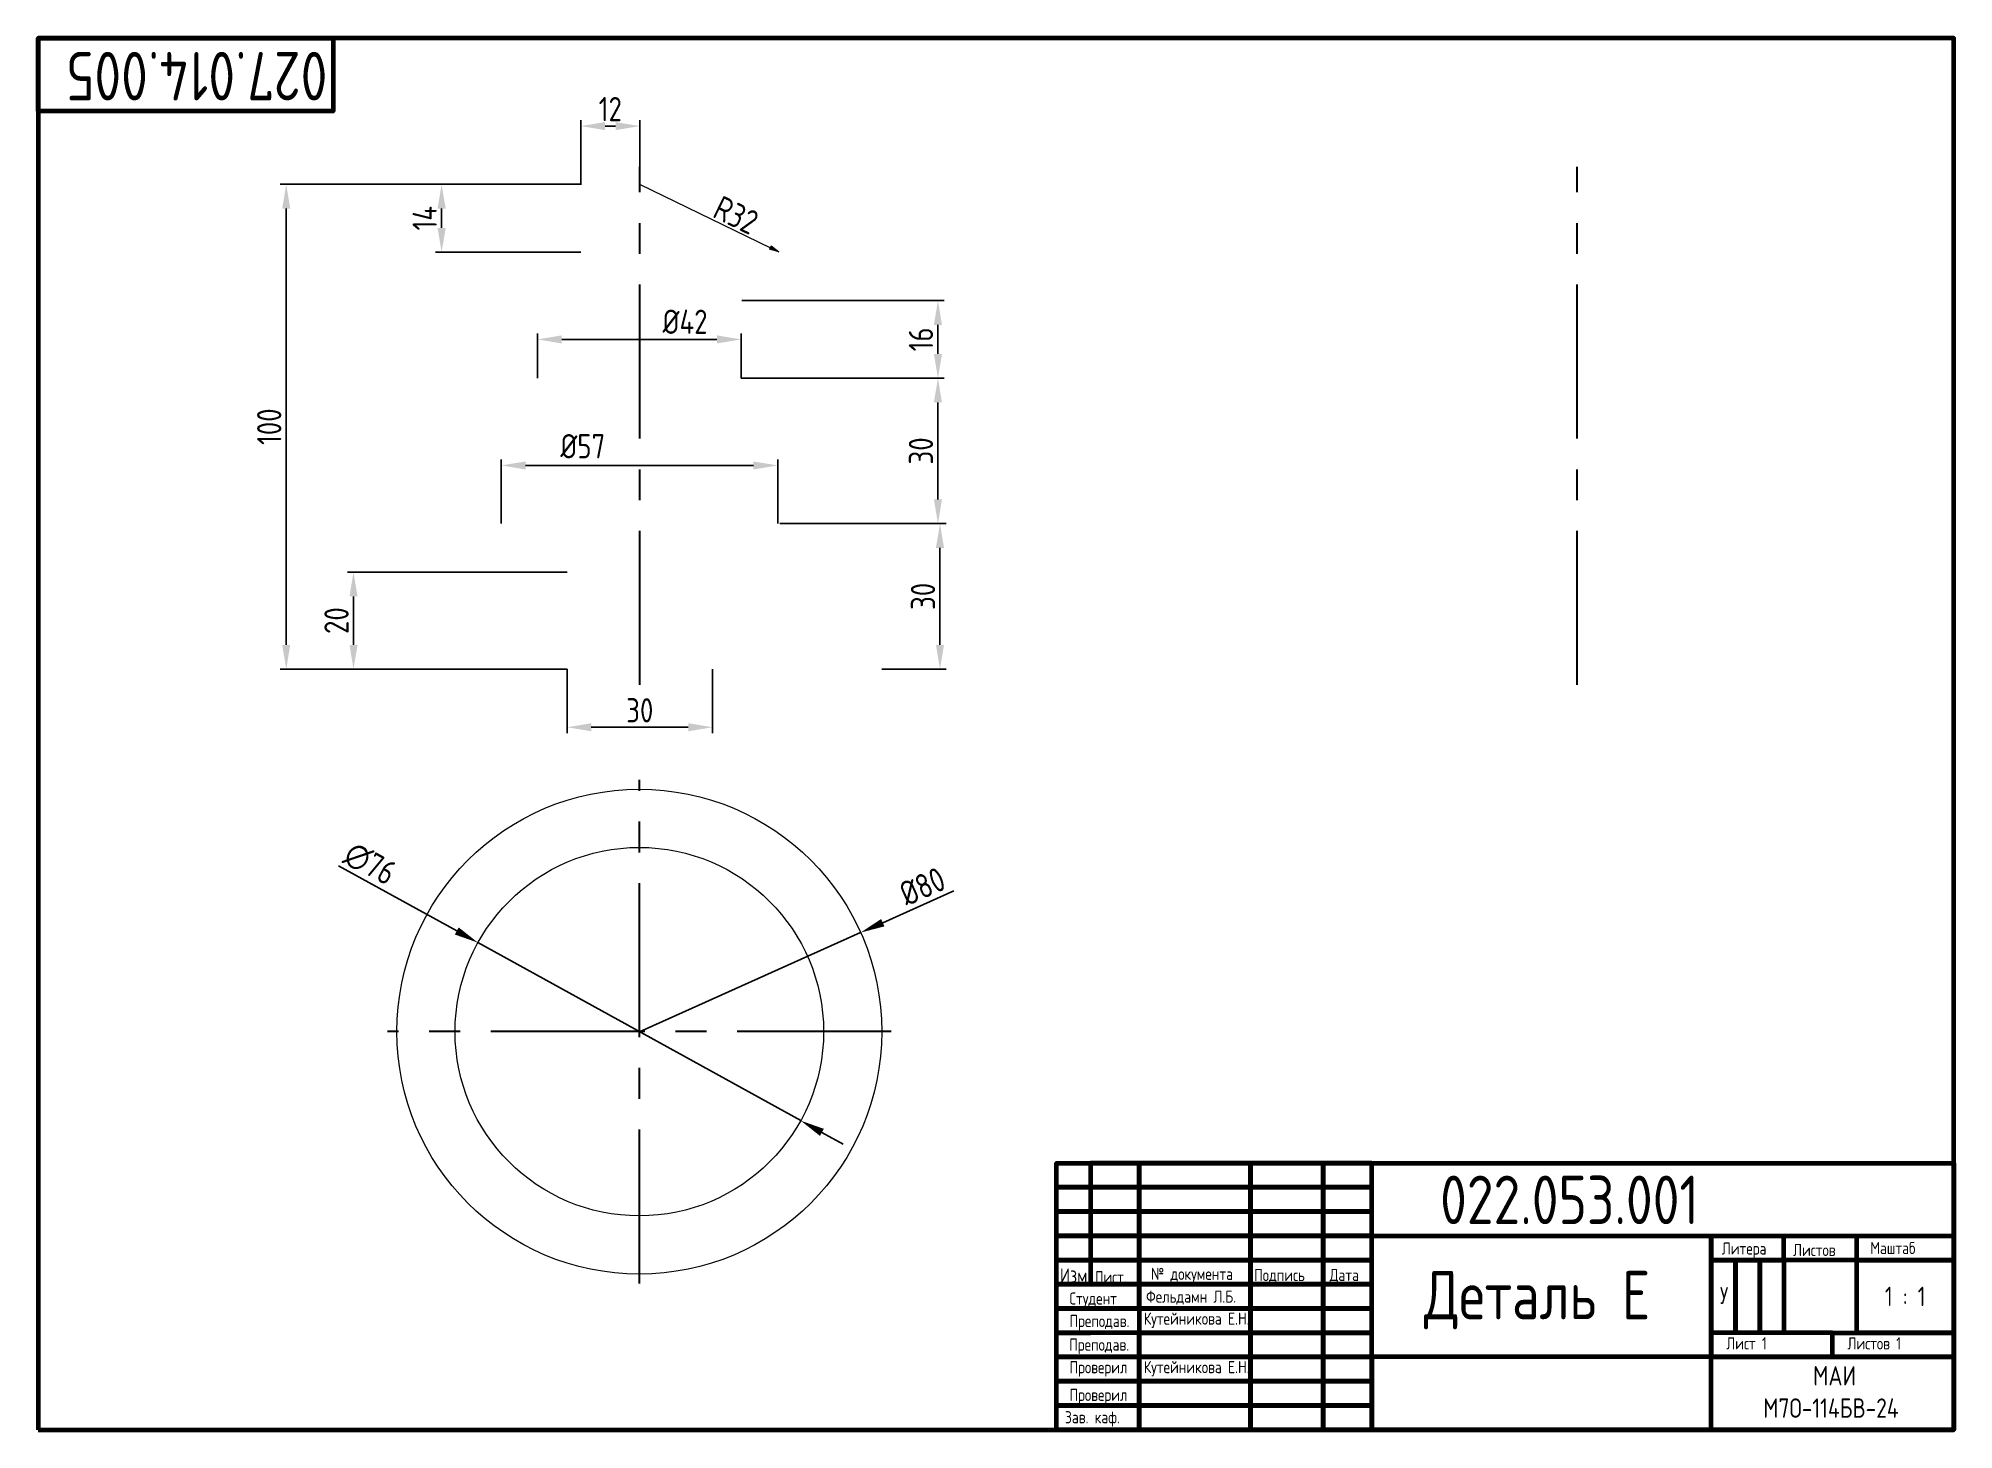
# Paper-space layout 'Деталь Е' of a CAD drawing. Header units: millimetres. Extents: x 12 to 408, y -15 to 272.
import ezdxf

# ---------------------------------------------------------------- set-up
doc = ezdxf.new("R2010")
doc.units = ezdxf.units.MM
doc.linetypes.add('CENTER', pattern=[50.8, 31.75, -6.35, 6.35, -6.35])
for name, color, linetype, lineweight in [('AM_5', 3, 'Continuous', 25), ('Оси', 1, 'CENTER', 30), ('Основной', 5, 'Continuous', 70), ('Текст', 3, 'Continuous', 20), ('Тонкая', 250, 'Continuous', 20)]:
    doc.layers.add(name, color=color, linetype=linetype, lineweight=lineweight)
doc.styles.get("Standard").update_dxf_attribs({"font": 'arial.ttf'})
doc.styles.add('ГОСТ', font='GOST_A.TTF')
doc.dimstyles.new('Apx$0', dxfattribs={"dimtxt": 5, "dimasz": 5, "dimexe": 1.25, "dimexo": 0, "dimgap": 1, "dimtad": 1, "dimdsep": 46, "dimtxsty": 'ГОСТ', "dimcen": 5, "dimclrd": 256, "dimclre": 256, "dimclrt": 256, "dimadec": 0, "dimazin": 2, "dimtp": 0.1, "dimtm": 0.1, "dimtfac": 0.71, "dimtmove": 1, "dimatfit": 3, "dimldrblk": 'NONE', "dimfxl": 1, "dimlwd": -1, "dimlwe": -1, "dimarcsym": 0})
doc.dimstyles.new('Apx$3', dxfattribs={"dimtxt": 5, "dimasz": 5, "dimexe": 1.25, "dimexo": 0, "dimgap": 1, "dimtad": 1, "dimdsep": 46, "dimtxsty": 'ГОСТ', "dimcen": 5, "dimclrd": 256, "dimclre": 256, "dimclrt": 256, "dimadec": 0, "dimazin": 2, "dimtp": 0.1, "dimtm": 0.1, "dimtfac": 0.71, "dimtmove": 1, "dimatfit": 3, "dimldrblk": 'NONE', "dimfxl": 1, "dimlwd": -1, "dimlwe": -1, "dimarcsym": 0})
doc.dimstyles.new('Apx$4', dxfattribs={"dimtxt": 5, "dimasz": 5, "dimexe": 1.25, "dimexo": 0, "dimgap": 1, "dimtad": 1, "dimdsep": 46, "dimtxsty": 'ГОСТ', "dimcen": 5, "dimclrd": 256, "dimclre": 256, "dimclrt": 256, "dimadec": 0, "dimazin": 2, "dimtp": 0.1, "dimtm": 0.1, "dimtfac": 0.71, "dimtmove": 1, "dimatfit": 3, "dimldrblk": 'NONE', "dimfxl": 1, "dimlwd": -1, "dimlwe": -1, "dimarcsym": 0})

# ---------------------------------------------------------------- blocks, each defined once
blk = doc.blocks.new('*D14')
at = {"layer": 'AM_5', "transparency": 16777216}
for p, q in [((174.45, 171.89), (199.7, 171.89)), ((198.45, 146.89), (198.45, 166.89)), ((186.45, 141.89), (199.7, 141.89))]:
    blk.add_line(p, q, dxfattribs=at)
for points in [[(197.61, 166.89), (199.28, 166.89), (198.45, 171.89)], [(197.61, 146.89), (199.28, 146.89), (198.45, 141.89)]]:
    blk.add_solid(points, dxfattribs=at)
at = {"layer": 'Defpoints', "color": 0, "transparency": 16777216}
for p in [(174.45, 171.89), (198.45, 171.89), (186.45, 141.89)]:
    blk.add_point(p, dxfattribs=at)
at = {"layer": 'AM_5', "transparency": 16777216, "insert": (194.95, 156.89), "char_height": 5, "attachment_point": 5, "rotation": 90, "style": 'ГОСТ'}
blk.add_mtext('30', dxfattribs=at)
blk = doc.blocks.new('_NONE')
blk = doc.blocks.new('*D15')
at = {"layer": 'AM_5', "transparency": 16777216}
for p, q in [((157.45, 201.89), (199.28, 201.89)), ((198.03, 176.89), (198.03, 196.89)), ((165.45, 171.89), (199.28, 171.89))]:
    blk.add_line(p, q, dxfattribs=at)
for points in [[(197.19, 196.89), (198.86, 196.89), (198.03, 201.89)], [(197.19, 176.89), (198.86, 176.89), (198.03, 171.89)]]:
    blk.add_solid(points, dxfattribs=at)
at = {"layer": 'Defpoints', "color": 0, "transparency": 16777216}
for p in [(157.45, 201.89), (198.03, 201.89), (165.45, 171.89)]:
    blk.add_point(p, dxfattribs=at)
at = {"layer": 'AM_5', "transparency": 16777216, "insert": (194.52, 186.89), "char_height": 5, "attachment_point": 5, "rotation": 90, "style": 'ГОСТ'}
blk.add_mtext('30', dxfattribs=at)
blk = doc.blocks.new('*D16')
at = {"layer": 'AM_5', "transparency": 16777216}
for p, q in [((121.54, 141.89), (121.54, 128.64)), ((151.54, 141.89), (151.54, 128.64)), ((126.54, 129.89), (146.54, 129.89))]:
    blk.add_line(p, q, dxfattribs=at)
for points in [[(126.54, 130.72), (126.54, 129.06), (121.54, 129.89)], [(146.54, 130.72), (146.54, 129.06), (151.54, 129.89)]]:
    blk.add_solid(points, dxfattribs=at)
at = {"layer": 'Defpoints', "color": 0, "transparency": 16777216}
for p in [(121.54, 141.89), (151.54, 141.89), (151.54, 129.89)]:
    blk.add_point(p, dxfattribs=at)
at = {"layer": 'AM_5', "transparency": 16777216, "insert": (136.54, 133.39), "char_height": 5, "attachment_point": 5, "style": 'ГОСТ'}
blk.add_mtext('30', dxfattribs=at)
blk = doc.blocks.new('*D17')
at = {"layer": 'AM_5', "transparency": 16777216}
for p, q in [((121.54, 161.89), (76.25, 161.89)), ((77.5, 146.89), (77.5, 156.89)), ((121.54, 141.89), (76.25, 141.89))]:
    blk.add_line(p, q, dxfattribs=at)
for points in [[(76.67, 156.89), (78.34, 156.89), (77.5, 161.89)], [(76.67, 146.89), (78.34, 146.89), (77.5, 141.89)]]:
    blk.add_solid(points, dxfattribs=at)
at = {"layer": 'Defpoints', "color": 0, "transparency": 16777216}
for p in [(77.5, 161.89), (121.54, 161.89), (121.54, 141.89)]:
    blk.add_point(p, dxfattribs=at)
at = {"layer": 'AM_5', "transparency": 16777216, "insert": (74, 151.89), "char_height": 5, "attachment_point": 5, "rotation": 90, "style": 'ГОСТ'}
blk.add_mtext('20', dxfattribs=at)
blk = doc.blocks.new('*D18')
at = {"layer": 'AM_5', "transparency": 16777216}
for p, q in [((124.51, 241.89), (62.38, 241.89)), ((63.63, 146.89), (63.63, 236.89)), ((86.45, 141.89), (62.38, 141.89))]:
    blk.add_line(p, q, dxfattribs=at)
for points in [[(62.79, 236.89), (64.46, 236.89), (63.63, 241.89)], [(62.79, 146.89), (64.46, 146.89), (63.63, 141.89)]]:
    blk.add_solid(points, dxfattribs=at)
at = {"layer": 'Defpoints', "color": 0, "transparency": 16777216}
for p in [(63.63, 241.89), (124.51, 241.89), (86.45, 141.89)]:
    blk.add_point(p, dxfattribs=at)
at = {"layer": 'AM_5', "transparency": 16777216, "insert": (60.12, 191.89), "char_height": 5, "attachment_point": 5, "rotation": 90, "style": 'ГОСТ'}
blk.add_mtext('100', dxfattribs=at)
blk = doc.blocks.new('*D19')
at = {"layer": 'AM_5', "transparency": 16777216}
for p, q in [((124.51, 241.89), (94.42, 241.89)), ((95.67, 232.89), (95.67, 236.89)), ((124.38, 227.89), (94.42, 227.89))]:
    blk.add_line(p, q, dxfattribs=at)
for points in [[(94.84, 236.89), (96.51, 236.89), (95.67, 241.89)], [(94.84, 232.89), (96.51, 232.89), (95.67, 227.89)]]:
    blk.add_solid(points, dxfattribs=at)
at = {"layer": 'Defpoints', "color": 0, "transparency": 16777216}
for p in [(95.67, 241.89), (124.51, 241.89), (124.38, 227.89)]:
    blk.add_point(p, dxfattribs=at)
at = {"layer": 'AM_5', "transparency": 16777216, "insert": (92.17, 234.89), "char_height": 5, "attachment_point": 5, "rotation": 90, "style": 'ГОСТ'}
blk.add_mtext('14', dxfattribs=at)
blk = doc.blocks.new('*D20')
at = {"layer": 'AM_5', "transparency": 16777216}
for p, q in [((124.38, 241.89), (124.38, 255.14)), ((131.54, 253.89), (129.38, 253.89)), ((136.54, 241.89), (136.54, 255.14))]:
    blk.add_line(p, q, dxfattribs=at)
for points in [[(129.38, 254.72), (129.38, 253.06), (124.38, 253.89)], [(131.54, 254.72), (131.54, 253.06), (136.54, 253.89)]]:
    blk.add_solid(points, dxfattribs=at)
at = {"layer": 'Defpoints', "color": 0, "transparency": 16777216}
for p in [(124.38, 253.89), (124.38, 241.89), (136.54, 241.89)]:
    blk.add_point(p, dxfattribs=at)
at = {"layer": 'AM_5', "transparency": 16777216, "insert": (130.46, 257.39), "char_height": 5, "attachment_point": 5, "style": 'ГОСТ'}
blk.add_mtext('12', dxfattribs=at)
blk = doc.blocks.new('*D21')
at = {"layer": 'AM_5', "transparency": 16777216}
for p, q in [((115.45, 201.89), (115.45, 211.14)), ((152.45, 209.89), (120.45, 209.89)), ((157.45, 201.89), (157.45, 211.14))]:
    blk.add_line(p, q, dxfattribs=at)
for points in [[(120.45, 210.72), (120.45, 209.06), (115.45, 209.89)], [(152.45, 210.72), (152.45, 209.06), (157.45, 209.89)]]:
    blk.add_solid(points, dxfattribs=at)
at = {"layer": 'Defpoints', "color": 0, "transparency": 16777216}
for p in [(115.45, 209.89), (115.45, 201.89), (157.45, 201.89)]:
    blk.add_point(p, dxfattribs=at)
at = {"layer": 'AM_5', "transparency": 16777216, "insert": (145.88, 213.53), "char_height": 5, "attachment_point": 5, "style": 'ГОСТ'}
blk.add_mtext('%%C42', dxfattribs=at)
blk = doc.blocks.new('*D22')
at = {"layer": 'AM_5', "transparency": 16777216}
for p, q in [((201.28, 96.13), (186.65, 89.58)), ((136.45, 67.1), (182.08, 87.54))]:
    blk.add_line(p, q, dxfattribs=at)
blk.add_solid([(186.31, 90.34), (186.99, 88.82), (182.08, 87.54)], dxfattribs=at)
at = {"layer": 'Defpoints', "color": 0, "transparency": 16777216}
for p in [(182.08, 87.54), (136.45, 67.1)]:
    blk.add_point(p, dxfattribs=at)
at = {"layer": 'AM_5', "transparency": 16777216, "insert": (194.81, 97.07), "char_height": 5, "attachment_point": 5, "rotation": 24.1187, "style": 'ГОСТ'}
blk.add_mtext('%%C80', dxfattribs=at)
blk = doc.blocks.new('*D23')
at = {"layer": 'AM_5', "transparency": 16777216}
for p, q in [((157.61, 217.89), (199.28, 217.89)), ((198.03, 206.89), (198.03, 212.89)), ((157.45, 201.89), (199.28, 201.89))]:
    blk.add_line(p, q, dxfattribs=at)
for points in [[(197.19, 212.89), (198.86, 212.89), (198.03, 217.89)], [(197.19, 206.89), (198.86, 206.89), (198.03, 201.89)]]:
    blk.add_solid(points, dxfattribs=at)
at = {"layer": 'Defpoints', "color": 0, "transparency": 16777216}
for p in [(157.61, 217.89), (198.03, 217.89), (157.45, 201.89)]:
    blk.add_point(p, dxfattribs=at)
at = {"layer": 'AM_5', "transparency": 16777216, "insert": (194.52, 209.89), "char_height": 5, "attachment_point": 5, "rotation": 90, "style": 'ГОСТ'}
blk.add_mtext('16', dxfattribs=at)
blk = doc.blocks.new('*D24')
at = {"layer": 'AM_5', "transparency": 16777216}
for p, q in [((107.98, 171.89), (107.98, 185.14)), ((159.98, 183.89), (112.98, 183.89)), ((164.98, 171.89), (164.98, 185.14))]:
    blk.add_line(p, q, dxfattribs=at)
for points in [[(112.98, 184.72), (112.98, 183.06), (107.98, 183.89)], [(159.98, 184.72), (159.98, 183.06), (164.98, 183.89)]]:
    blk.add_solid(points, dxfattribs=at)
at = {"layer": 'Defpoints', "color": 0, "transparency": 16777216}
for p in [(107.98, 183.89), (107.98, 171.89), (164.98, 171.89)]:
    blk.add_point(p, dxfattribs=at)
at = {"layer": 'AM_5', "transparency": 16777216, "insert": (124.79, 187.86), "char_height": 5, "attachment_point": 5, "style": 'ГОСТ'}
blk.add_mtext('%%C57', dxfattribs=at)
blk = doc.blocks.new('*D27')
at = {"layer": 'AM_5', "transparency": 16777216}
for p, q in [((74.39, 101.33), (98.8, 87.87)), ((169.72, 48.75), (103.17, 85.46)), ((174.1, 46.33), (178.48, 43.92))]:
    blk.add_line(p, q, dxfattribs=at)
for points in [[(99.2, 88.6), (98.39, 87.14), (103.17, 85.46)], [(174.5, 47.06), (173.7, 45.6), (169.72, 48.75)]]:
    blk.add_solid(points, dxfattribs=at)
at = {"layer": 'Defpoints', "color": 0, "transparency": 16777216}
for p in [(103.17, 85.46), (169.72, 48.75)]:
    blk.add_point(p, dxfattribs=at)
at = {"layer": 'AM_5', "transparency": 16777216, "insert": (80.91, 101.74), "char_height": 5, "attachment_point": 5, "rotation": 331.1169, "style": 'ГОСТ'}
blk.add_mtext('∅76', dxfattribs=at)

psp = doc.layouts.new('Деталь Е')

# ---------------------------------------------------------------- hatches: boundary and pattern name
at = {"layer": 'Текст'}
h = psp.add_hatch(color=256, dxfattribs=at)
h.dxf.hatch_style = 1
h.paths.add_polyline_path([(163.616, 229.091), (163.32, 228.481), (165.196, 227.948)])

# ---------------------------------------------------------------- linework, layer by layer
at = {"layer": 'Оси'}
for p, q in [((136.545, 138.639), (136.545, 245.477)), ((329.84, 138.639), (329.84, 245.477)), ((136.447, 15.178), (136.447, 119.029)), ((188.373, 67.104), (84.521, 67.104))]:
    psp.add_line(p, q, dxfattribs=at)
at = {"layer": 'Основной'}
for p, q in [((372.5, 20), (372.5, 25)), ((387.5, 5), (387.5, 25))]:
    psp.add_line(p, q, dxfattribs=at)
for points in [[(12.5, -15), (407.5, -15), (407.5, 272), (12.5, 272)], [(407.5, -15), (222.5, -15), (222.5, 40), (407.5, 40)], [(222.5, 40), (229.5, 40), (229.5, 35), (222.5, 35)], [(229.5, 35), (239.5, 35), (239.5, 40), (229.5, 40)], [(239.5, 35), (262.5, 35), (262.5, 40), (239.5, 40)], [(262.5, 35), (277.5, 35), (277.5, 40), (262.5, 40)], [(277.5, 35), (287.5, 35), (287.5, 40), (277.5, 40)], [(222.5, 35), (229.5, 35), (229.5, 30), (222.5, 30)], [(229.5, 30), (239.5, 30), (239.5, 35), (229.5, 35)], [(239.5, 30), (262.5, 30), (262.5, 35), (239.5, 35)], [(262.5, 30), (277.5, 30), (277.5, 35), (262.5, 35)], [(277.5, 30), (287.5, 30), (287.5, 35), (277.5, 35)], [(222.5, 30), (229.5, 30), (229.5, 25), (222.5, 25)], [(229.5, 25), (239.5, 25), (239.5, 30), (229.5, 30)], [(239.5, 25), (262.5, 25), (262.5, 30), (239.5, 30)], [(262.5, 25), (277.5, 25), (277.5, 30), (262.5, 30)], [(277.5, 25), (287.5, 25), (287.5, 30), (277.5, 30)], [(222.5, 25), (229.5, 25), (229.5, 20), (222.5, 20)], [(229.5, 20), (239.5, 20), (239.5, 25), (229.5, 25)], [(239.5, 20), (262.5, 20), (262.5, 25), (239.5, 25)], [(262.5, 20), (277.5, 20), (277.5, 25), (262.5, 25)], [(277.5, 20), (287.5, 20), (287.5, 25), (277.5, 25)], [(357.5, 0), (287.5, 0), (287.5, 25), (357.5, 25)], [(407.5, 0), (357.5, 0), (357.5, 25), (407.5, 25)], [(357.5, 25), (407.5, 25), (407.5, 20), (357.5, 20)], [(222.5, 20), (229.5, 20), (229.5, 15), (222.5, 15)], [(229.5, 15), (239.5, 15), (239.5, 20), (229.5, 20)], [(239.5, 15), (262.5, 15), (262.5, 20), (239.5, 20)], [(262.5, 15), (277.5, 15), (277.5, 20), (262.5, 20)], [(277.5, 15), (287.5, 15), (287.5, 20), (277.5, 20)], [(357.5, 20), (362.5, 20), (362.5, 5), (357.5, 5)], [(362.5, 20), (367.5, 20), (367.5, 5), (362.5, 5)], [(367.5, 20), (372.5, 20), (372.5, 5), (367.5, 5)], [(407.5, 5), (387.5, 5), (387.5, 20), (407.5, 20)], [(239.5, 10), (262.5, 10), (262.5, 15), (239.5, 15)], [(262.5, 10), (277.5, 10), (277.5, 15), (262.5, 15)], [(277.5, 10), (287.5, 10), (287.5, 15), (277.5, 15)], [(239.5, 5), (262.5, 5), (262.5, 10), (239.5, 10)], [(262.5, 5), (277.5, 5), (277.5, 10), (262.5, 10)], [(277.5, 5), (287.5, 5), (287.5, 10), (277.5, 10)], [(239.5, 0), (262.5, 0), (262.5, 5), (239.5, 5)], [(262.5, 0), (277.5, 0), (277.5, 5), (262.5, 5)], [(277.5, 0), (287.5, 0), (287.5, 5), (277.5, 5)], [(357.5, 0), (382.5, 0), (382.5, 5), (357.5, 5)], [(382.5, 5), (407.5, 5), (407.5, 0), (382.5, 0)], [(239.5, -5), (262.5, -5), (262.5, 0), (239.5, 0)], [(262.5, -5), (277.5, -5), (277.5, 0), (262.5, 0)], [(277.5, -5), (287.5, -5), (287.5, 0), (277.5, 0)], [(287.5, -15), (357.5, -15), (357.5, 0), (287.5, 0)], [(357.5, 0), (407.5, 0), (407.5, -15), (357.5, -15)], [(239.5, -10), (262.5, -10), (262.5, -5), (239.5, -5)], [(262.5, -10), (277.5, -10), (277.5, -5), (262.5, -5)], [(277.5, -10), (287.5, -10), (287.5, -5), (277.5, -5)], [(239.5, -15), (262.5, -15), (262.5, -10), (239.5, -10)], [(262.5, -15), (277.5, -15), (277.5, -10), (262.5, -10)], [(277.5, -15), (287.5, -15), (287.5, -10), (277.5, -10)]]:
    psp.add_lwpolyline(points, close=True, dxfattribs=at)
at = {"layer": 'Основной', "color": 0}
psp.add_lwpolyline([(12.5, 272), (73.341, 272), (73.341, 256.969), (12.5, 256.969)], close=True, dxfattribs=at)
at = {"layer": 'Основной'}
for points in [[(229.5, 10), (222.5, 10), (222.5, 15), (229.5, 15)], [(229.5, 10), (239.5, 10), (239.5, 15), (229.5, 15)], [(229.5, 5), (222.5, 5), (222.5, 10), (229.5, 10)], [(239.5, 10), (229.5, 10)], [(229.5, 0), (222.5, 0), (222.5, 5), (229.5, 5)], [(229.5, 0), (239.5, 0), (239.5, 5), (229.5, 5)], [(229.5, -5), (222.5, -5), (222.5, 0), (229.5, 0)], [(229.5, -5), (239.5, -5), (239.5, 0), (229.5, 0)], [(229.5, -10), (222.5, -10), (222.5, -5), (229.5, -5)], [(229.5, -10), (239.5, -10), (239.5, -5), (229.5, -5)], [(229.5, -15), (222.5, -15), (222.5, -10), (229.5, -10)], [(229.5, -15), (239.5, -15), (239.5, -10), (229.5, -10)]]:
    psp.add_lwpolyline(points, dxfattribs=at)
at = {"layer": 'Текст'}
for p, q in [((136.447, 241.889), (163.465, 228.779)), ((163.616, 229.091), (163.32, 228.481)), ((165.244, 227.935), (163.32, 228.481)), ((165.237, 227.919), (163.616, 229.091)), ((165.148, 227.962), (165.237, 227.919))]:
    psp.add_line(p, q, dxfattribs=at)
at = {"layer": 'Тонкая'}
for radius in [50, 38]:
    psp.add_circle((136.447, 67.104), radius, dxfattribs=at)

# ---------------------------------------------------------------- texts
at = {"layer": 'Текст', "color": 0, "insert": (72.123, 259.196), "char_height": 10, "attachment_point": 1, "rotation": 180}
psp.add_mtext_dynamic_manual_height_columns('{\\fGOST type A|b0|i0|c204|p34;027.014.005}', width=120, gutter_width=12.5, heights=[0], dxfattribs=at)
at = {"layer": 'Текст', "insert": (153.461, 239.727), "char_height": 5, "attachment_point": 1, "rotation": 334.13076}
psp.add_mtext_dynamic_manual_height_columns('{\\fGOST type A|b0|i0|c0|p34;R32}', width=33.75561, gutter_width=12.5, heights=[0], dxfattribs=at)
at = {"layer": 'Текст', "color": 0, "style": 'ГОСТ'}
for s, width, heights, insert, char_height, attachment_point in [('022.053.001', 22.31239, [0], (301.583, 37.406), 10, 1), ('Маштаб', 30, [0], (390.312, 23.721), 2.5, 1), ('Литера', 15, [0], (359.681, 23.622), 2.5, 1), ('Листов', 15, [0], (374.385, 23.314), 2.5, 1), ('Изм.', 4.24529, [0], (223.179, 18.282), 3, 1), ('№ документа', 22.31239, [0], (241.975, 18.392), 2.5, 1), ('Студент', 17, [0], (225.148, 13.315), 2.5, 1), ('1 : 1', 20, [0], (397.5, 12.5), 4, 5), ('Преподав.', 17, [0], (225.145, 8.678), 2.5, 1), ('Лист 1', 25, [0], (360.604, 4.051), 2.5, 1), ('Листов 1', 25, [0], (385.604, 4.051), 2.5, 1), ('Преподав.', 17, [0], (225.087, 3.797), 2.5, 1), ('Проверил', 14.34686, [0], (225.153, -0.872), 2.5, 1), ('\\pi20.99571;МАИ\\P\\pi10.70264;М7О-114БВ-24', 50, [0], (357.5, -1.872), 4, 1), ('Проверил', 14.34686, [0], (225.153, -6.568), 2.5, 1), ('Зав. каф.', 13.02451, [7.58], (224.228, -11.181), 2.5, 1)]:
    psp.add_mtext_dynamic_manual_height_columns(s, width=width, gutter_width=12.5, heights=heights, dxfattribs=dict(at, insert=insert, char_height=char_height, attachment_point=attachment_point))
at = {"layer": 'Текст', "color": 0, "insert": (230.31, 17.74), "char_height": 2.5, "width": 6.25625, "attachment_point": 1, "style": 'ГОСТ'}
psp.add_mtext('Лист.', dxfattribs=at)
at = {"layer": 'Текст', "color": 0, "char_height": 2.5, "attachment_point": 1, "style": 'ГОСТ'}
for s, insert in [('Подпись', (263.227, 18.15)), ('Дата', (278.789, 18.165))]:
    psp.add_mtext(s, dxfattribs=dict(at, insert=insert))
at = {"layer": 'Текст', "color": 0, "attachment_point": 1}
for s, width, insert, char_height in [('{\\fGOST type A|b0|i0|c204|p34;Деталь Е}', 66.15116, (298.249, 17.776), 10), ('{\\fGOST type A|b0|i0|c204|p34;У}', 63.36792, (359.307, 14.434), 3.5)]:
    psp.add_mtext_dynamic_manual_height_columns(s, width=width, gutter_width=12.5, heights=[0], dxfattribs=dict(at, insert=insert, char_height=char_height))
at = {"layer": 'Тонкая', "char_height": 2.5, "attachment_point": 1, "style": 'ГОСТ'}
for s, insert in [('Фельдамн Л.Б.', (240.953, 13.698)), ('Кутейникова Е.Н.', (240.461, 9.16)), ('Кутейникова Е.Н.', (240.461, -0.84))]:
    psp.add_mtext_dynamic_manual_height_columns(s, width=22.31239, gutter_width=12.5, heights=[0], dxfattribs=dict(at, insert=insert))

# ---------------------------------------------------------------- dimensions: what is measured, and where the dimension line sits
at = {"layer": 'AM_5'}
dim = psp.add_linear_dim(base=(124.38, 253.889), p1=(136.545, 241.889), p2=(124.38, 241.889), text='12', dimstyle='Apx$0', override={"dimlfac": -1, "dimpost": ''}, dxfattribs=at)
dim.commit()
dim.dimension.update_dxf_attribs({"geometry": '*D20', "text_midpoint": (130.462, 257.393)})
for base, p1, p2, angle, override, picture, middle in [((63.628, 241.889), (86.447, 141.889), (124.514, 241.889), 90, {"dimlfac": -1}, '*D18', (60.124, 191.889)), ((95.672, 241.889), (124.38, 227.889), (124.514, 241.889), 90, {"dimlfac": -1, "dimpost": ''}, '*D19', (92.168, 234.889)), ((198.027, 217.889), (157.447, 201.889), (157.613, 217.889), 90, {"dimlfac": -1, "dimpost": ''}, '*D23', (194.523, 209.889)), ((198.027, 201.889), (165.447, 171.889), (157.447, 201.889), 90, {"dimlfac": -1}, '*D15', (194.525, 186.889)), ((198.447, 171.889), (186.447, 141.889), (174.447, 171.889), 90, {"dimlfac": -1, "dimpost": ''}, '*D14', (194.945, 156.889)), ((77.502, 161.889), (121.545, 141.889), (121.545, 161.889), 90, {"dimlfac": -1, "dimpost": ''}, '*D17', (74, 151.889)), ((151.545, 129.889), (121.545, 141.889), (151.545, 141.889), 0, {"dimlfac": -1, "dimpost": ''}, '*D16', (136.545, 133.391))]:
    dim = psp.add_linear_dim(base=base, p1=p1, p2=p2, angle=angle, dimstyle='Apx$0', override=override, dxfattribs=at)
    dim.commit()
    dim.dimension.update_dxf_attribs({"geometry": picture, "text_midpoint": middle})
dim = psp.add_linear_dim(base=(115.447, 209.889), p1=(157.447, 201.889), p2=(115.447, 201.889), angle=0, text='%%C<>', dimstyle='Apx$0', override={"dimlfac": -1}, dxfattribs=at)
dim.commit()
dim.dimension.update_dxf_attribs({"geometry": '*D21', "text_midpoint": (145.88, 210.031), "dimtype": 160})
dim = psp.add_linear_dim(base=(107.984, 183.889), p1=(164.984, 171.889), p2=(107.984, 171.889), text='%%C<>', dimstyle='Apx$0', override={"dimlfac": -1}, dxfattribs=at)
dim.commit()
dim.dimension.update_dxf_attribs({"geometry": '*D24', "text_midpoint": (124.786, 184.361), "dimtype": 160})
dim = psp.add_diameter_dim_2p(p1=(169.72, 48.749), p2=(103.174, 85.459), dimstyle='Apx$3', override={"dimpost": ''}, dxfattribs=at)
dim.commit()
dim.dimension.update_dxf_attribs({"geometry": '*D27', "text_midpoint": (79.222, 98.671), "dimtype": 163})
dim = psp.add_radius_dim(center=(136.447, 67.104), mpoint=(182.082, 87.535), text='%%C80', dimstyle='Apx$4', override={"dimpost": ''}, dxfattribs=at)
dim.commit()
dim.dimension.update_dxf_attribs({"geometry": '*D22', "text_midpoint": (194.812, 97.071)})

doc.saveas('drawing.dxf')
